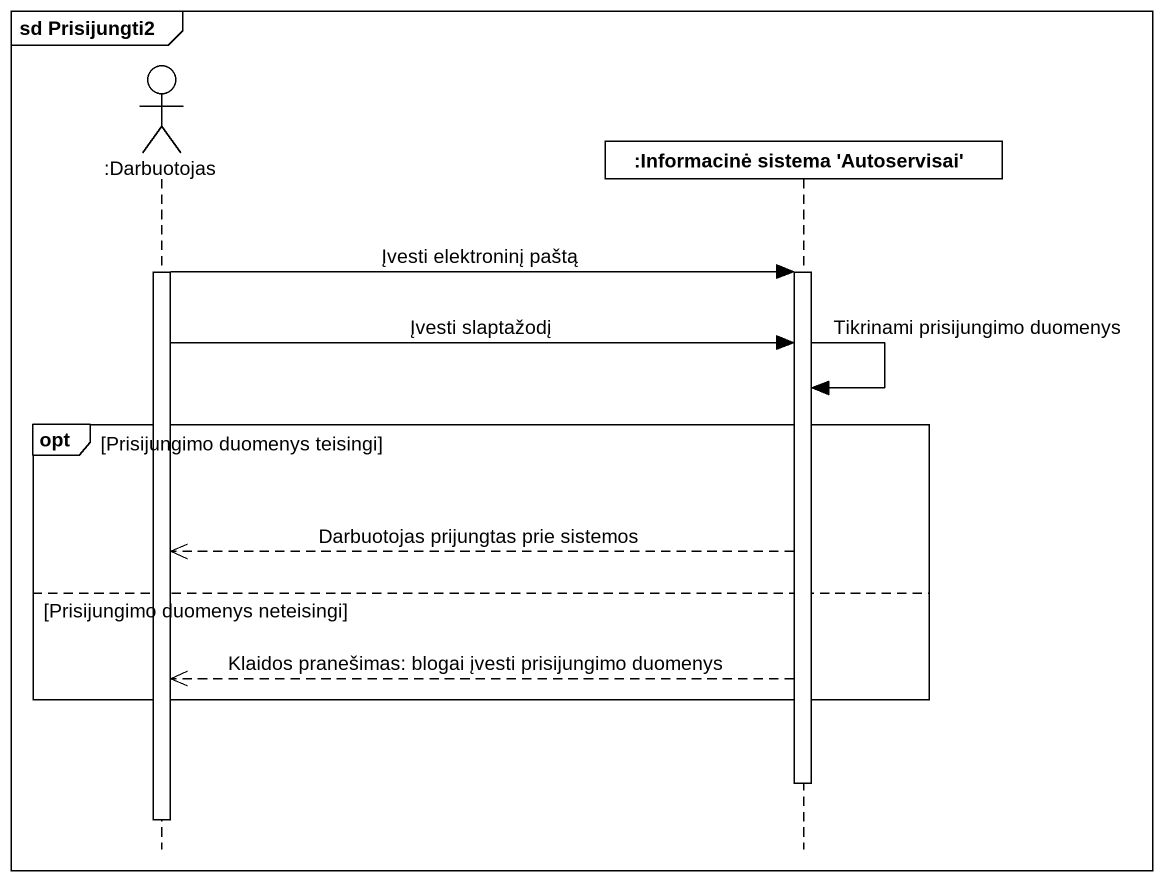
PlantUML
@startuml
mainframe sd Prisijungti2
hide footbox
actor ":Darbuotojas" as Darbuotojas
participant ":Informacinė sistema 'Autoservisai'" as Informacinė_sistema

activate Darbuotojas
Darbuotojas -> Informacinė_sistema : Įvesti elektroninį paštą
activate Informacinė_sistema
Darbuotojas -> Informacinė_sistema : Įvesti slaptažodį
Informacinė_sistema -> Informacinė_sistema : Tikrinami prisijungimo duomenys
opt Prisijungimo duomenys teisingi
  Informacinė_sistema -->> Darbuotojas : Darbuotojas prijungtas prie sistemos
else Prisijungimo duomenys neteisingi
  Informacinė_sistema -->> Darbuotojas : Klaidos pranešimas: blogai įvesti prisijungimo duomenys
end
deactivate Informacinė_sistema
deactivate Darbuotojas
@enduml
